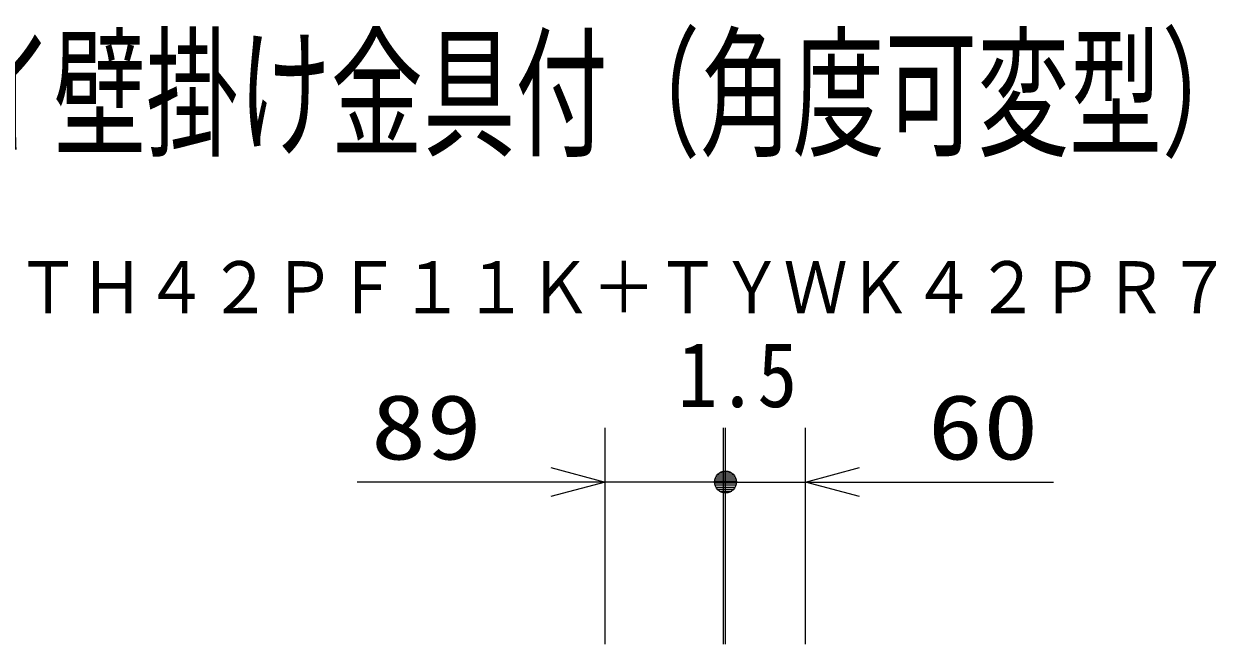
# Model space of a CAD drawing. Units: millimetres, scale not verified. Extents: x -63 to 63, y -57 to 57.
# Drawn here: x 17.98 to 62.04, y 34.48 to 57.41 of the extents above; entities that cross this region are included whole.
import ezdxf
from ezdxf.enums import TextEntityAlignment as Align

# ---------------------------------------------------------------- set-up
doc = ezdxf.new("R2010")
doc.units = ezdxf.units.MM
doc.header["$LTSCALE"] = 0.190236
for name, color, linetype in [('0-2_SUNPO', 3, 'Continuous'), ('0-3_TOUROKU', 7, 'Continuous'), ('0-4_MOJI1', 2, 'Continuous')]:
    doc.layers.add(name, color=color, linetype=linetype)
doc.styles.add('ＭＳ ゴシック', font='')
doc.styles.get('ＭＳ ゴシック').set_extended_font_data('MS Gothic')

# ---------------------------------------------------------------- blocks, each defined once
blk = doc.blocks.new('_OPEN30')
at = {"layer": '0-3_TOUROKU'}
blk.add_line((0, 0), (-1, 0), dxfattribs=at)
blk.add_lwpolyline([(-1, 0.26795), (0, 0), (-1, -0.26795)], dxfattribs=at)

msp = doc.modelspace()

# ---------------------------------------------------------------- linework, layer by layer
at = {"layer": '0-2_SUNPO'}
for p, q in [((39.4588, 34.4779), (39.4588, 42.4713)), ((43.8339, 34.4782), (43.8339, 42.4782)), ((43.9089, 34.4779), (43.9089, 42.4713)), ((43.9089, 34.4779), (43.9089, 42.4713)), ((46.8641, 34.4779), (46.8641, 42.4713)), ((43.5206, 40.5864), (44.2972, 40.5864)), ((43.5512, 40.6614), (44.2665, 40.6614)), ((43.6027, 40.7364), (44.215, 40.7364)), ((43.6889, 40.8114), (44.1288, 40.8114)), ((37.4588, 40.4713), (30.2922, 40.4713)), ((43.9089, 40.4713), (39.4588, 40.4713)), ((41.9089, 40.4713), (39.9089, 40.4713)), ((43.5054, 40.4364), (44.3124, 40.4364)), ((43.5058, 40.5114), (44.3119, 40.5114)), ((43.5191, 40.3614), (44.2987, 40.3614)), ((43.5485, 40.2864), (44.2692, 40.2864)), ((43.5983, 40.2114), (44.2195, 40.2114)), ((43.6811, 40.1364), (44.1366, 40.1364)), ((43.9089, 40.4713), (46.8641, 40.4713)), ((45.9089, 40.4713), (47.9089, 40.4713)), ((48.8641, 40.4713), (56.0308, 40.4713))]:
    msp.add_line(p, q, dxfattribs=at)
msp.add_circle((43.9089, 40.4713), 0.405, dxfattribs=at)

# ---------------------------------------------------------------- block references
at = {"layer": '0-2_SUNPO', "xscale": 2, "yscale": 2}
msp.add_blockref('_OPEN30', (39.4588, 40.4713), dxfattribs=at)
at = {"layer": '0-2_SUNPO', "xscale": 2, "yscale": 2, "rotation": 180}
msp.add_blockref('_OPEN30', (46.8641, 40.4713), dxfattribs=at)

# ---------------------------------------------------------------- texts
at = {"layer": '0-2_SUNPO', "style": 'ＭＳ ゴシック'}
for s, height, width, p in [('1.5', 2.405, 0.9, (42.1412, 42.5195)), ('89', 2.406, 1.25, (30.8086, 40.5809)), ('60', 2.406, 1.25, (51.3805, 40.5809))]:
    msp.add_text(s, height=height, dxfattribs=dict(at, width=width)).set_placement(p, align=Align.BOTTOM_LEFT)
at = {"layer": '0-3_TOUROKU', "color": 1, "style": 'ＭＳ ゴシック', "width": 0.9}
msp.add_text('ＴＨ４２ＰＦ１１Ｋ＋ＴＹＷＫ４２ＰＲ７', height=1.925, dxfattribs=at).set_placement((17.7, 46.13), align=Align.BOTTOM_LEFT)
at = {"layer": '0-4_MOJI1', "style": 'ＭＳ ゴシック', "width": 0.65}
msp.add_text('ハイビジョンプラズマディスプレイ壁掛け金具付（角度可変型）', height=3.848, dxfattribs=at).set_placement((-35.5001, 51.7599), align=Align.BOTTOM_LEFT)

doc.saveas('drawing.dxf')
